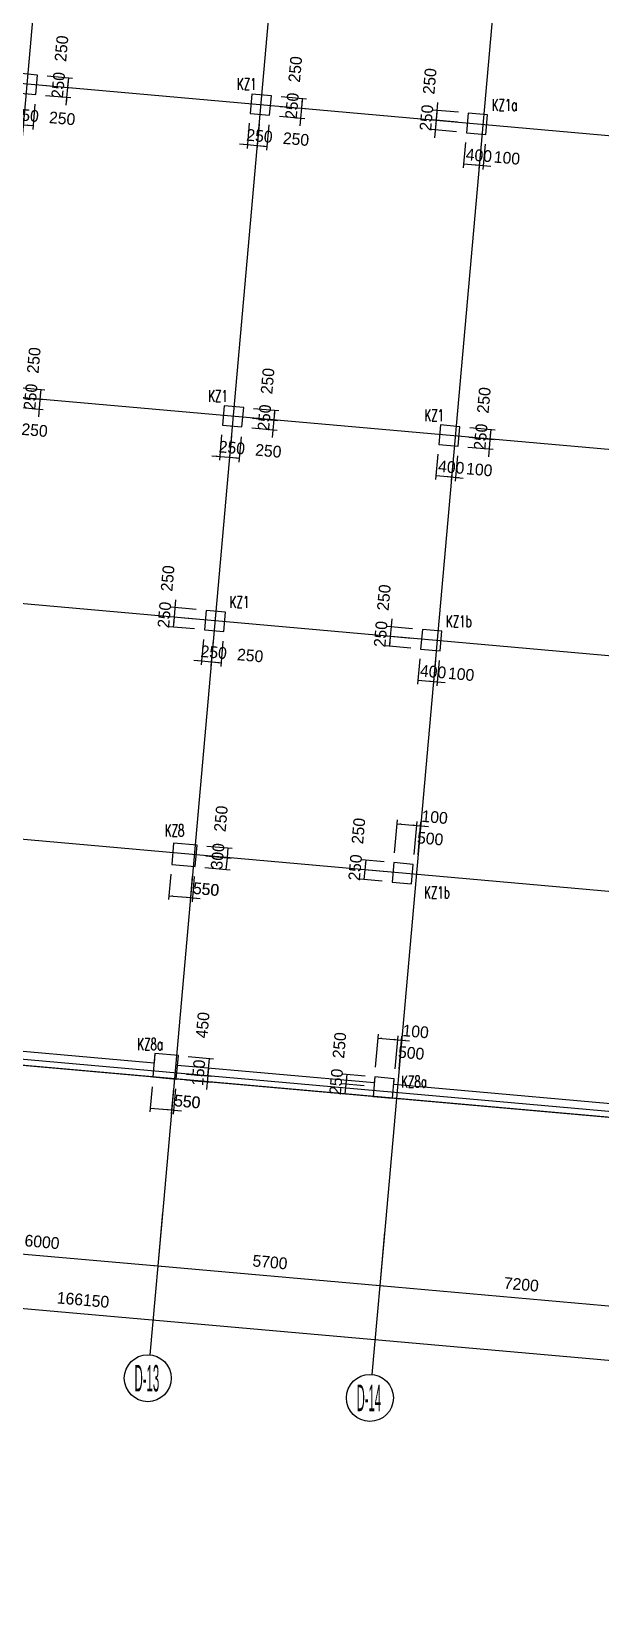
# Model space of a CAD drawing. Extents: x 19107 to 699106, y -67310 to 245688.
# Drawn here: x 574726 to 589273, y 36062 to 76273 of the extents above; entities that cross this region are included whole.
import ezdxf

# ---------------------------------------------------------------- set-up
doc = ezdxf.new("R2010")
doc.units = 0
doc.header["$LTSCALE"] = 100
doc.header["$MEASUREMENT"] = 0
for name, color, linetype in [('DIM', 3, 'Continuous'), ('DOTE', 253, 'Continuous'), ('L-AXIS', 3, 'Continuous')]:
    doc.layers.add(name, color=color, linetype=linetype)
doc.layers.add('Select Column Frame Position', color=7, linetype='Continuous', lineweight=0)
doc.styles.get("Standard").update_dxf_attribs({"font": 'standard'})
doc.styles.add('汉字', font='汉字')
doc.dimstyles.get("Standard").update_dxf_attribs({"dimtxt": 300, "dimasz": 100, "dimexe": 100, "dimexo": 250, "dimgap": 100, "dimtad": 0, "dimtoh": 1, "dimdec": 0, "dimdsep": 46, "dimcen": 0.09, "dimclrt": 7, "dimadec": 0, "dimazin": 0, "dimtfac": 1, "dimtdec": 4, "dimtofl": 0, "dimtmove": 0, "dimatfit": 3, "dimfxl": 1, "dimtolj": 1, "dimtzin": 0, "dimarcsym": 0})

# ---------------------------------------------------------------- blocks, each defined once
blk = doc.blocks.new('*D2075')
at = {"layer": 'L-AXIS', "color": 0, "linetype": 'ByBlock', "lineweight": -2}
for p, q in [((493507, 53583), (493255, 50741)), ((493264, 50840), (658764, 36162)), ((659008, 38905), (658755, 36062))]:
    blk.add_line(p, q, dxfattribs=at)
for points in [[(493264, 50840), (493365, 50848), (493362, 50815)], [(658764, 36162), (658663, 36154), (658666, 36188)]]:
    blk.add_solid(points, dxfattribs=at)
at = {"layer": 'L-AXIS', "color": 7, "linetype": 'Continuous', "lineweight": -2, "insert": (576045, 43850), "char_height": 300, "width": 1101.67, "attachment_point": 5, "rotation": 354.9316, "style": '汉字'}
blk.add_mtext('166150', dxfattribs=at)
blk = doc.blocks.new('*D3318')
at = {"layer": 'L-AXIS', "color": 0, "linetype": 'ByBlock', "lineweight": -2}
for p, q in [((583753, 45579), (583623, 44114)), ((590925, 44943), (590795, 43478)), ((583632, 44214), (590804, 43577))]:
    blk.add_line(p, q, dxfattribs=at)
for points in [[(583632, 44214), (583733, 44221), (583730, 44188)], [(590804, 43577), (590703, 43570), (590706, 43603)]]:
    blk.add_solid(points, dxfattribs=at)
at = {"layer": 'L-AXIS', "color": 7, "linetype": 'Continuous', "lineweight": -2, "insert": (587249, 44244), "char_height": 300, "width": 780, "attachment_point": 5, "rotation": 354.9316, "style": '汉字'}
blk.add_mtext('7200', dxfattribs=at)
blk = doc.blocks.new('*D3655')
at = {"layer": 'L-AXIS', "color": 0, "linetype": 'ByBlock', "lineweight": -2}
for p, q in [((578075, 46082), (577945, 44617)), ((583753, 45579), (583623, 44114)), ((577954, 44717), (583632, 44214))]:
    blk.add_line(p, q, dxfattribs=at)
for points in [[(577954, 44717), (578055, 44725), (578052, 44692)], [(583632, 44214), (583531, 44206), (583534, 44239)]]:
    blk.add_solid(points, dxfattribs=at)
at = {"layer": 'L-AXIS', "color": 7, "linetype": 'Continuous', "lineweight": -2, "insert": (580824, 44814), "char_height": 300, "width": 780, "attachment_point": 5, "rotation": 354.9316, "style": '汉字'}
blk.add_mtext('5700', dxfattribs=at)
blk = doc.blocks.new('*D1360')
at = {"layer": 'L-AXIS', "color": 0, "linetype": 'ByBlock', "lineweight": -2}
for p, q in [((572099, 46613), (571969, 45148)), ((578075, 46082), (577945, 44617)), ((571978, 45247), (577954, 44717))]:
    blk.add_line(p, q, dxfattribs=at)
for points in [[(571978, 45247), (572079, 45255), (572076, 45222)], [(577954, 44717), (577853, 44709), (577856, 44743)]]:
    blk.add_solid(points, dxfattribs=at)
at = {"layer": 'L-AXIS', "color": 7, "linetype": 'Continuous', "lineweight": -2, "insert": (574997, 45331), "char_height": 300, "width": 770, "attachment_point": 5, "rotation": 354.9316, "style": '汉字'}
blk.add_mtext('6000', dxfattribs=at)
blk = doc.blocks.new('_AXISO')
blk.add_circle((0, 0), 0.5)
blk = doc.blocks.new('*D790')
at = {"layer": 'DIM', "color": 0, "linetype": 'ByBlock', "lineweight": -2}
for p, q in [((573860, 66466), (573802, 65819)), ((574109, 66444), (574051, 65797)), ((573811, 65918), (574060, 65896))]:
    blk.add_line(p, q, dxfattribs=at)
for points in [[(573811, 65918), (573912, 65926), (573909, 65893)], [(574060, 65896), (573959, 65888), (573962, 65922)]]:
    blk.add_solid(points, dxfattribs=at)
at = {"layer": 'DIM', "color": 7, "linetype": 'Continuous', "lineweight": -2, "insert": (574806, 66081), "char_height": 300, "width": 566.67, "attachment_point": 5, "rotation": 354.9316, "style": '汉字'}
blk.add_mtext('250', dxfattribs=at)
blk = doc.blocks.new('*D1119')
at = {"layer": 'DIM', "color": 0, "linetype": 'ByBlock', "lineweight": -2}
for p, q in [((574402, 66920), (575049, 66863)), ((574910, 66423), (574967, 67071)), ((574380, 66671), (575027, 66613))]:
    blk.add_line(p, q, dxfattribs=at)
for points in [[(574950, 66871), (574942, 66972), (574975, 66969)], [(574928, 66622), (574935, 66521), (574902, 66524)]]:
    blk.add_solid(points, dxfattribs=at)
at = {"layer": 'DIM', "color": 7, "linetype": 'Continuous', "lineweight": -2, "insert": (574704, 66934), "char_height": 300, "width": 566.67, "attachment_point": 5, "rotation": 84.9316, "style": '汉字'}
blk.add_mtext('250', dxfattribs=at)
blk = doc.blocks.new('*D1483')
at = {"layer": 'DIM', "color": 0, "linetype": 'ByBlock', "lineweight": -2}
for p, q in [((574424, 67169), (575071, 67112)), ((574402, 66920), (575049, 66863)), ((574950, 66871), (574972, 67120))]:
    blk.add_line(p, q, dxfattribs=at)
for points in [[(574950, 66871), (574942, 66972), (574975, 66969)], [(574972, 67120), (574979, 67019), (574946, 67022)]]:
    blk.add_solid(points, dxfattribs=at)
at = {"layer": 'DIM', "color": 7, "linetype": 'Continuous', "lineweight": -2, "insert": (574787, 67866), "char_height": 300, "width": 566.67, "attachment_point": 5, "rotation": 84.9316, "style": '汉字'}
blk.add_mtext('250', dxfattribs=at)
blk = doc.blocks.new('*D1020')
at = {"layer": 'DIM', "color": 0, "linetype": 'ByBlock', "lineweight": -2}
for p, q in [((585109, 74453), (585052, 73806)), ((585617, 73957), (584970, 74014)), ((585639, 74206), (584992, 74263))]:
    blk.add_line(p, q, dxfattribs=at)
for points in [[(585069, 74005), (585077, 73904), (585044, 73907)], [(585091, 74254), (585084, 74355), (585117, 74352)]]:
    blk.add_solid(points, dxfattribs=at)
at = {"layer": 'DIM', "color": 7, "linetype": 'Continuous', "lineweight": -2, "insert": (584907, 75000), "char_height": 300, "width": 566.67, "attachment_point": 5, "rotation": 84.9316, "style": '汉字'}
blk.add_mtext('250', dxfattribs=at)
blk = doc.blocks.new('*D1378')
at = {"layer": 'DIM', "color": 0, "linetype": 'ByBlock', "lineweight": -2}
for p, q in [((585617, 73957), (584970, 74014)), ((585087, 74204), (585030, 73557)), ((585595, 73708), (584948, 73765))]:
    blk.add_line(p, q, dxfattribs=at)
for points in [[(585069, 74005), (585062, 74106), (585095, 74103)], [(585047, 73756), (585055, 73655), (585022, 73658)]]:
    blk.add_solid(points, dxfattribs=at)
at = {"layer": 'DIM', "color": 7, "linetype": 'Continuous', "lineweight": -2, "insert": (584824, 74067), "char_height": 300, "width": 566.67, "attachment_point": 5, "rotation": 84.9316, "style": '汉字'}
blk.add_mtext('250', dxfattribs=at)
blk = doc.blocks.new('*D4353')
at = {"layer": 'DIM', "color": 0, "linetype": 'ByBlock', "lineweight": -2}
for p, q in [((585822, 73436), (585765, 72789)), ((586221, 73401), (586163, 72754)), ((585774, 72889), (586172, 72853))]:
    blk.add_line(p, q, dxfattribs=at)
for points in [[(585774, 72889), (585875, 72896), (585872, 72863)], [(586172, 72853), (586071, 72846), (586074, 72879)]]:
    blk.add_solid(points, dxfattribs=at)
at = {"layer": 'DIM', "color": 7, "linetype": 'Continuous', "lineweight": -2, "insert": (586164, 73105), "char_height": 300, "width": 576.67, "attachment_point": 5, "rotation": 354.9316, "style": '汉字'}
blk.add_mtext('400', dxfattribs=at)
blk = doc.blocks.new('*D4723')
at = {"layer": 'DIM', "color": 0, "linetype": 'ByBlock', "lineweight": -2}
for p, q in [((586221, 73401), (586163, 72754)), ((586320, 73392), (586263, 72745)), ((585973, 72871), (586471, 72827))]:
    blk.add_line(p, q, dxfattribs=at)
for points in [[(586172, 72853), (586071, 72846), (586074, 72879)], [(586272, 72844), (586373, 72852), (586370, 72819)]]:
    blk.add_solid(points, dxfattribs=at)
at = {"layer": 'DIM', "color": 7, "linetype": 'Continuous', "lineweight": -2, "insert": (586882, 73041), "char_height": 300, "width": 476.67, "attachment_point": 5, "rotation": 354.9316, "style": '汉字'}
blk.add_mtext('100', dxfattribs=at)
blk = doc.blocks.new('*D326')
at = {"layer": 'DIM', "color": 0, "linetype": 'ByBlock', "lineweight": -2}
for p, q in [((574317, 74457), (574260, 73809)), ((574566, 74435), (574509, 73787)), ((574069, 73927), (574717, 73869))]:
    blk.add_line(p, q, dxfattribs=at)
for points in [[(574269, 73909), (574168, 73901), (574171, 73934)], [(574518, 73887), (574619, 73895), (574616, 73862)]]:
    blk.add_solid(points, dxfattribs=at)
at = {"layer": 'DIM', "color": 7, "linetype": 'Continuous', "lineweight": -2, "insert": (574580, 74132), "char_height": 300, "width": 566.67, "attachment_point": 5, "rotation": 354.9316, "style": '汉字'}
blk.add_mtext('250', dxfattribs=at)
blk = doc.blocks.new('*D634')
at = {"layer": 'DIM', "color": 0, "linetype": 'ByBlock', "lineweight": -2}
for p, q in [((574566, 74435), (574509, 73787)), ((574815, 74413), (574758, 73765)), ((574518, 73887), (574767, 73865))]:
    blk.add_line(p, q, dxfattribs=at)
for points in [[(574518, 73887), (574619, 73895), (574616, 73862)], [(574767, 73865), (574666, 73857), (574669, 73890)]]:
    blk.add_solid(points, dxfattribs=at)
at = {"layer": 'DIM', "color": 7, "linetype": 'Continuous', "lineweight": -2, "insert": (575512, 74050), "char_height": 300, "width": 566.67, "attachment_point": 5, "rotation": 354.9316, "style": '汉字'}
blk.add_mtext('250', dxfattribs=at)
blk = doc.blocks.new('*D3643')
at = {"layer": 'DIM', "color": 0, "linetype": 'ByBlock', "lineweight": -2}
for p, q in [((575108, 74889), (575756, 74831)), ((575617, 74392), (575674, 75039)), ((575086, 74640), (575734, 74582))]:
    blk.add_line(p, q, dxfattribs=at)
for points in [[(575656, 74840), (575649, 74941), (575682, 74938)], [(575634, 74591), (575642, 74490), (575609, 74493)]]:
    blk.add_solid(points, dxfattribs=at)
at = {"layer": 'DIM', "color": 7, "linetype": 'Continuous', "lineweight": -2, "insert": (575411, 74902), "char_height": 300, "width": 566.67, "attachment_point": 5, "rotation": 84.9316, "style": '汉字'}
blk.add_mtext('250', dxfattribs=at)
blk = doc.blocks.new('*D3964')
at = {"layer": 'DIM', "color": 0, "linetype": 'ByBlock', "lineweight": -2}
for p, q in [((575108, 74889), (575756, 74831)), ((575131, 75138), (575778, 75080)), ((575656, 74840), (575678, 75089))]:
    blk.add_line(p, q, dxfattribs=at)
for points in [[(575656, 74840), (575649, 74941), (575682, 74938)], [(575678, 75089), (575686, 74988), (575653, 74991)]]:
    blk.add_solid(points, dxfattribs=at)
at = {"layer": 'DIM', "color": 7, "linetype": 'Continuous', "lineweight": -2, "insert": (575494, 75835), "char_height": 300, "width": 566.67, "attachment_point": 5, "rotation": 84.9316, "style": '汉字'}
blk.add_mtext('250', dxfattribs=at)
blk = doc.blocks.new('*D4337')
at = {"layer": 'DIM', "color": 0, "linetype": 'ByBlock', "lineweight": -2}
for p, q in [((580294, 73927), (580236, 73279)), ((580543, 73905), (580485, 73257)), ((580046, 73397), (580693, 73339))]:
    blk.add_line(p, q, dxfattribs=at)
for points in [[(580245, 73379), (580144, 73371), (580147, 73404)], [(580494, 73357), (580595, 73365), (580592, 73331)]]:
    blk.add_solid(points, dxfattribs=at)
at = {"layer": 'DIM', "color": 7, "linetype": 'Continuous', "lineweight": -2, "insert": (580556, 73602), "char_height": 300, "width": 566.67, "attachment_point": 5, "rotation": 354.9316, "style": '汉字'}
blk.add_mtext('250', dxfattribs=at)
blk = doc.blocks.new('*D4658')
at = {"layer": 'DIM', "color": 0, "linetype": 'ByBlock', "lineweight": -2}
for p, q in [((580543, 73905), (580485, 73257)), ((580792, 73883), (580734, 73235)), ((580494, 73357), (580743, 73335))]:
    blk.add_line(p, q, dxfattribs=at)
for points in [[(580494, 73357), (580595, 73365), (580592, 73331)], [(580743, 73335), (580642, 73327), (580645, 73360)]]:
    blk.add_solid(points, dxfattribs=at)
at = {"layer": 'DIM', "color": 7, "linetype": 'Continuous', "lineweight": -2, "insert": (581489, 73520), "char_height": 300, "width": 566.67, "attachment_point": 5, "rotation": 354.9316, "style": '汉字'}
blk.add_mtext('250', dxfattribs=at)
blk = doc.blocks.new('*D2373')
at = {"layer": 'DIM', "color": 0, "linetype": 'ByBlock', "lineweight": -2}
for p, q in [((581593, 73862), (581651, 74509)), ((581063, 74110), (581710, 74052)), ((581085, 74359), (581732, 74301))]:
    blk.add_line(p, q, dxfattribs=at)
for points in [[(581633, 74310), (581625, 74411), (581658, 74408)], [(581611, 74061), (581619, 73960), (581585, 73963)]]:
    blk.add_solid(points, dxfattribs=at)
at = {"layer": 'DIM', "color": 7, "linetype": 'Continuous', "lineweight": -2, "insert": (581387, 74372), "char_height": 300, "width": 566.67, "attachment_point": 5, "rotation": 84.9316, "style": '汉字'}
blk.add_mtext('250', dxfattribs=at)
blk = doc.blocks.new('*D2678')
at = {"layer": 'DIM', "color": 0, "linetype": 'ByBlock', "lineweight": -2}
for p, q in [((581107, 74608), (581755, 74550)), ((581633, 74310), (581655, 74559)), ((581085, 74359), (581732, 74301))]:
    blk.add_line(p, q, dxfattribs=at)
for points in [[(581633, 74310), (581625, 74411), (581658, 74408)], [(581655, 74559), (581663, 74458), (581630, 74461)]]:
    blk.add_solid(points, dxfattribs=at)
at = {"layer": 'DIM', "color": 7, "linetype": 'Continuous', "lineweight": -2, "insert": (581470, 75305), "char_height": 300, "width": 566.67, "attachment_point": 5, "rotation": 84.9316, "style": '汉字'}
blk.add_mtext('250', dxfattribs=at)
blk = doc.blocks.new('*D94')
at = {"layer": 'DIM', "color": 0, "linetype": 'ByBlock', "lineweight": -2}
for p, q in [((584010, 55275), (584084, 56122)), ((584076, 56022), (584574, 55979)), ((584508, 55231), (584582, 56078))]:
    blk.add_line(p, q, dxfattribs=at)
for points in [[(584076, 56022), (584177, 56030), (584174, 55997)], [(584574, 55979), (584473, 55971), (584476, 56004)]]:
    blk.add_solid(points, dxfattribs=at)
at = {"layer": 'DIM', "color": 7, "linetype": 'Continuous', "lineweight": -2, "insert": (584919, 55641), "char_height": 300, "width": 566.67, "attachment_point": 5, "rotation": 355, "style": '汉字'}
blk.add_mtext('500', dxfattribs=at)
blk = doc.blocks.new('*D3987')
at = {"layer": 'DIM', "color": 0, "linetype": 'ByBlock', "lineweight": -2}
for p, q in [((579587, 65958), (579530, 65311)), ((579836, 65936), (579779, 65289)), ((579339, 65428), (579987, 65370))]:
    blk.add_line(p, q, dxfattribs=at)
for points in [[(579538, 65410), (579437, 65402), (579440, 65436)], [(579787, 65388), (579889, 65396), (579886, 65363)]]:
    blk.add_solid(points, dxfattribs=at)
at = {"layer": 'DIM', "color": 7, "linetype": 'Continuous', "lineweight": -2, "insert": (579850, 65634), "char_height": 300, "width": 566.67, "attachment_point": 5, "rotation": 354.9316, "style": '汉字'}
blk.add_mtext('250', dxfattribs=at)
blk = doc.blocks.new('*D1675')
at = {"layer": 'DIM', "color": 0, "linetype": 'ByBlock', "lineweight": -2}
for p, q in [((579836, 65936), (579779, 65289)), ((580085, 65914), (580028, 65266)), ((579787, 65388), (580037, 65366))]:
    blk.add_line(p, q, dxfattribs=at)
for points in [[(579787, 65388), (579889, 65396), (579886, 65363)], [(580037, 65366), (579935, 65358), (579938, 65391)]]:
    blk.add_solid(points, dxfattribs=at)
at = {"layer": 'DIM', "color": 7, "linetype": 'Continuous', "lineweight": -2, "insert": (580782, 65551), "char_height": 300, "width": 566.67, "attachment_point": 5, "rotation": 354.9316, "style": '汉字'}
blk.add_mtext('250', dxfattribs=at)
blk = doc.blocks.new('*D2037')
at = {"layer": 'DIM', "color": 0, "linetype": 'ByBlock', "lineweight": -2}
for p, q in [((580378, 66390), (581026, 66332)), ((580886, 65893), (580944, 66541)), ((580356, 66141), (581004, 66083))]:
    blk.add_line(p, q, dxfattribs=at)
for points in [[(580926, 66341), (580918, 66442), (580952, 66439)], [(580904, 66092), (580912, 65991), (580879, 65994)]]:
    blk.add_solid(points, dxfattribs=at)
at = {"layer": 'DIM', "color": 7, "linetype": 'Continuous', "lineweight": -2, "insert": (580681, 66403), "char_height": 300, "width": 566.67, "attachment_point": 5, "rotation": 84.9316, "style": '汉字'}
blk.add_mtext('250', dxfattribs=at)
blk = doc.blocks.new('*D2357')
at = {"layer": 'DIM', "color": 0, "linetype": 'ByBlock', "lineweight": -2}
for p, q in [((580378, 66390), (581026, 66332)), ((580400, 66639), (581048, 66581)), ((580926, 66341), (580948, 66590))]:
    blk.add_line(p, q, dxfattribs=at)
for points in [[(580926, 66341), (580918, 66442), (580952, 66439)], [(580948, 66590), (580956, 66489), (580923, 66492)]]:
    blk.add_solid(points, dxfattribs=at)
at = {"layer": 'DIM', "color": 7, "linetype": 'Continuous', "lineweight": -2, "insert": (580763, 67336), "char_height": 300, "width": 566.67, "attachment_point": 5, "rotation": 84.9316, "style": '汉字'}
blk.add_mtext('250', dxfattribs=at)
blk = doc.blocks.new('*D2706')
at = {"layer": 'DIM', "color": 0, "linetype": 'ByBlock', "lineweight": -2}
for p, q in [((585115, 65468), (585058, 64820)), ((585514, 65432), (585456, 64785)), ((585067, 64920), (585465, 64885))]:
    blk.add_line(p, q, dxfattribs=at)
for points in [[(585067, 64920), (585168, 64928), (585165, 64895)], [(585465, 64885), (585364, 64877), (585367, 64910)]]:
    blk.add_solid(points, dxfattribs=at)
at = {"layer": 'DIM', "color": 7, "linetype": 'Continuous', "lineweight": -2, "insert": (585458, 65136), "char_height": 300, "width": 576.67, "attachment_point": 5, "rotation": 354.9316, "style": '汉字'}
blk.add_mtext('400', dxfattribs=at)
blk = doc.blocks.new('*D391')
at = {"layer": 'DIM', "color": 0, "linetype": 'ByBlock', "lineweight": -2}
for p, q in [((585514, 65432), (585456, 64785)), ((585613, 65424), (585556, 64776)), ((585266, 64902), (585764, 64858))]:
    blk.add_line(p, q, dxfattribs=at)
for points in [[(585465, 64885), (585364, 64877), (585367, 64910)], [(585565, 64876), (585666, 64884), (585663, 64850)]]:
    blk.add_solid(points, dxfattribs=at)
at = {"layer": 'DIM', "color": 7, "linetype": 'Continuous', "lineweight": -2, "insert": (586175, 65073), "char_height": 300, "width": 476.67, "attachment_point": 5, "rotation": 354.9316, "style": '汉字'}
blk.add_mtext('100', dxfattribs=at)
blk = doc.blocks.new('*D754')
at = {"layer": 'DIM', "color": 0, "linetype": 'ByBlock', "lineweight": -2}
for p, q in [((586415, 65403), (586472, 66050)), ((585884, 65651), (586532, 65593)), ((585907, 65900), (586554, 65842))]:
    blk.add_line(p, q, dxfattribs=at)
for points in [[(586454, 65851), (586447, 65952), (586480, 65949)], [(586432, 65602), (586440, 65501), (586407, 65504)]]:
    blk.add_solid(points, dxfattribs=at)
at = {"layer": 'DIM', "color": 7, "linetype": 'Continuous', "lineweight": -2, "insert": (586209, 65913), "char_height": 300, "width": 566.67, "attachment_point": 5, "rotation": 84.9316, "style": '汉字'}
blk.add_mtext('250', dxfattribs=at)
blk = doc.blocks.new('*D1079')
at = {"layer": 'DIM', "color": 0, "linetype": 'ByBlock', "lineweight": -2}
for p, q in [((585929, 66149), (586576, 66091)), ((586454, 65851), (586477, 66100)), ((585907, 65900), (586554, 65842))]:
    blk.add_line(p, q, dxfattribs=at)
for points in [[(586454, 65851), (586447, 65952), (586480, 65949)], [(586477, 66100), (586484, 65999), (586451, 66002)]]:
    blk.add_solid(points, dxfattribs=at)
at = {"layer": 'DIM', "color": 7, "linetype": 'Continuous', "lineweight": -2, "insert": (586292, 66846), "char_height": 300, "width": 566.67, "attachment_point": 5, "rotation": 84.9316, "style": '汉字'}
blk.add_mtext('250', dxfattribs=at)
blk = doc.blocks.new('*D3826')
at = {"layer": 'DIM', "color": 0, "linetype": 'ByBlock', "lineweight": -2}
for p, q in [((583939, 61255), (583881, 60608)), ((584447, 60758), (583799, 60816)), ((584469, 61007), (583821, 61065))]:
    blk.add_line(p, q, dxfattribs=at)
for points in [[(583921, 61056), (583913, 61157), (583946, 61154)], [(583899, 60807), (583907, 60706), (583873, 60709)]]:
    blk.add_solid(points, dxfattribs=at)
at = {"layer": 'DIM', "color": 7, "linetype": 'Continuous', "lineweight": -2, "insert": (583736, 61802), "char_height": 300, "width": 566.67, "attachment_point": 5, "rotation": 84.9316, "style": '汉字'}
blk.add_mtext('250', dxfattribs=at)
blk = doc.blocks.new('*D4985')
at = {"layer": 'DIM', "color": 0, "linetype": 'ByBlock', "lineweight": -2}
for p, q in [((584447, 60758), (583799, 60816)), ((583899, 60807), (583877, 60558)), ((584425, 60509), (583777, 60567))]:
    blk.add_line(p, q, dxfattribs=at)
for points in [[(583899, 60807), (583907, 60706), (583873, 60709)], [(583877, 60558), (583869, 60659), (583902, 60656)]]:
    blk.add_solid(points, dxfattribs=at)
at = {"layer": 'DIM', "color": 7, "linetype": 'Continuous', "lineweight": -2, "insert": (583653, 60869), "char_height": 300, "width": 566.67, "attachment_point": 5, "rotation": 84.9316, "style": '汉字'}
blk.add_mtext('250', dxfattribs=at)
blk = doc.blocks.new('*D37')
at = {"layer": 'DIM', "color": 0, "linetype": 'ByBlock', "lineweight": -2}
for p, q in [((584652, 60238), (584594, 59591)), ((585050, 60203), (584993, 59556)), ((584603, 59690), (585001, 59655))]:
    blk.add_line(p, q, dxfattribs=at)
for points in [[(584603, 59690), (584704, 59698), (584701, 59665)], [(585001, 59655), (584900, 59647), (584903, 59681)]]:
    blk.add_solid(points, dxfattribs=at)
at = {"layer": 'DIM', "color": 7, "linetype": 'Continuous', "lineweight": -2, "insert": (584994, 59907), "char_height": 300, "width": 576.67, "attachment_point": 5, "rotation": 354.9316, "style": '汉字'}
blk.add_mtext('400', dxfattribs=at)
blk = doc.blocks.new('*D362')
at = {"layer": 'DIM', "color": 0, "linetype": 'ByBlock', "lineweight": -2}
for p, q in [((585050, 60203), (584993, 59556)), ((585150, 60194), (585092, 59547)), ((584802, 59673), (585300, 59629))]:
    blk.add_line(p, q, dxfattribs=at)
for points in [[(585001, 59655), (584900, 59647), (584903, 59681)], [(585101, 59646), (585202, 59654), (585199, 59621)]]:
    blk.add_solid(points, dxfattribs=at)
at = {"layer": 'DIM', "color": 7, "linetype": 'Continuous', "lineweight": -2, "insert": (585711, 59843), "char_height": 300, "width": 476.67, "attachment_point": 5, "rotation": 354.9316, "style": '汉字'}
blk.add_mtext('100', dxfattribs=at)
blk = doc.blocks.new('*D722')
at = {"layer": 'DIM', "color": 0, "linetype": 'ByBlock', "lineweight": -2}
for p, q in [((578940, 61498), (578293, 61555)), ((578410, 61746), (578353, 61098)), ((578918, 61249), (578271, 61306))]:
    blk.add_line(p, q, dxfattribs=at)
for points in [[(578393, 61546), (578385, 61647), (578418, 61644)], [(578371, 61297), (578378, 61196), (578345, 61199)]]:
    blk.add_solid(points, dxfattribs=at)
at = {"layer": 'DIM', "color": 7, "linetype": 'Continuous', "lineweight": -2, "insert": (578208, 62292), "char_height": 300, "width": 566.67, "attachment_point": 5, "rotation": 84.9316, "style": '汉字'}
blk.add_mtext('250', dxfattribs=at)
blk = doc.blocks.new('*D3677')
at = {"layer": 'DIM', "color": 0, "linetype": 'ByBlock', "lineweight": -2}
for p, q in [((578918, 61249), (578271, 61306)), ((578371, 61297), (578348, 61048)), ((578896, 61000), (578249, 61057))]:
    blk.add_line(p, q, dxfattribs=at)
for points in [[(578348, 61048), (578341, 61149), (578374, 61146)], [(578371, 61297), (578378, 61196), (578345, 61199)]]:
    blk.add_solid(points, dxfattribs=at)
at = {"layer": 'DIM', "color": 7, "linetype": 'Continuous', "lineweight": -2, "insert": (578125, 61360), "char_height": 300, "width": 566.67, "attachment_point": 5, "rotation": 84.9316, "style": '汉字'}
blk.add_mtext('250', dxfattribs=at)
blk = doc.blocks.new('*D4049')
at = {"layer": 'DIM', "color": 0, "linetype": 'ByBlock', "lineweight": -2}
for p, q in [((579123, 60729), (579066, 60081)), ((579372, 60707), (579315, 60059)), ((578875, 60198), (579523, 60141))]:
    blk.add_line(p, q, dxfattribs=at)
for points in [[(579075, 60181), (578974, 60173), (578977, 60206)], [(579324, 60159), (579425, 60166), (579422, 60133)]]:
    blk.add_solid(points, dxfattribs=at)
at = {"layer": 'DIM', "color": 7, "linetype": 'Continuous', "lineweight": -2, "insert": (579386, 60404), "char_height": 300, "width": 566.67, "attachment_point": 5, "rotation": 354.9316, "style": '汉字'}
blk.add_mtext('250', dxfattribs=at)
blk = doc.blocks.new('*D4267')
at = {"layer": 'DIM', "color": 0, "linetype": 'ByBlock', "lineweight": -2}
for p, q in [((579372, 60707), (579315, 60059)), ((579621, 60684), (579564, 60037)), ((579324, 60159), (579573, 60137))]:
    blk.add_line(p, q, dxfattribs=at)
for points in [[(579324, 60159), (579425, 60166), (579422, 60133)], [(579573, 60137), (579472, 60129), (579475, 60162)]]:
    blk.add_solid(points, dxfattribs=at)
at = {"layer": 'DIM', "color": 7, "linetype": 'Continuous', "lineweight": -2, "insert": (580318, 60321), "char_height": 300, "width": 566.67, "attachment_point": 5, "rotation": 354.9316, "style": '汉字'}
blk.add_mtext('250', dxfattribs=at)
blk = doc.blocks.new('*D5302')
at = {"layer": 'DIM', "color": 0, "linetype": 'ByBlock', "lineweight": -2}
for p, q in [((578838, 54680), (578780, 54033)), ((578888, 54676), (578830, 54028)), ((578590, 54150), (579038, 54110))]:
    blk.add_line(p, q, dxfattribs=at)
for points in [[(578789, 54132), (578688, 54125), (578691, 54158)], [(578839, 54128), (578940, 54136), (578937, 54102)]]:
    blk.add_solid(points, dxfattribs=at)
at = {"layer": 'DIM', "color": 7, "linetype": 'Continuous', "lineweight": -2, "insert": (579298, 54338), "char_height": 300, "width": 353.33, "attachment_point": 5, "rotation": 354.9316, "style": '汉字'}
blk.add_mtext('50', dxfattribs=at)
blk = doc.blocks.new('*D2949')
at = {"layer": 'DIM', "color": 0, "linetype": 'ByBlock', "lineweight": -2}
for p, q in [((579185, 55202), (579832, 55144)), ((579706, 54854), (579733, 55153)), ((579159, 54903), (579806, 54845))]:
    blk.add_line(p, q, dxfattribs=at)
for points in [[(579733, 55153), (579740, 55052), (579707, 55055)], [(579706, 54854), (579698, 54955), (579731, 54952)]]:
    blk.add_solid(points, dxfattribs=at)
at = {"layer": 'DIM', "color": 7, "linetype": 'Continuous', "lineweight": -2, "insert": (579485, 55190), "char_height": 300, "width": 566.67, "attachment_point": 5, "rotation": 84.9316, "style": '汉字'}
blk.add_mtext('300', dxfattribs=at)
blk = doc.blocks.new('*D3310')
at = {"layer": 'DIM', "color": 0, "linetype": 'ByBlock', "lineweight": -2}
for p, q in [((579185, 55202), (579832, 55144)), ((579207, 55451), (579854, 55393)), ((579733, 55153), (579755, 55402))]:
    blk.add_line(p, q, dxfattribs=at)
for points in [[(579733, 55153), (579725, 55254), (579758, 55251)], [(579755, 55402), (579762, 55301), (579729, 55304)]]:
    blk.add_solid(points, dxfattribs=at)
at = {"layer": 'DIM', "color": 7, "linetype": 'Continuous', "lineweight": -2, "insert": (579570, 56148), "char_height": 300, "width": 566.67, "attachment_point": 5, "rotation": 84.9316, "style": '汉字'}
blk.add_mtext('250', dxfattribs=at)
blk = doc.blocks.new('*D3637')
at = {"layer": 'DIM', "color": 0, "linetype": 'ByBlock', "lineweight": -2}
for p, q in [((578677, 49474), (579325, 49417)), ((578690, 49623), (579338, 49566)), ((579207, 49226), (579256, 49774))]:
    blk.add_line(p, q, dxfattribs=at)
for points in [[(579238, 49575), (579231, 49676), (579264, 49673)], [(579225, 49425), (579233, 49324), (579200, 49327)]]:
    blk.add_solid(points, dxfattribs=at)
at = {"layer": 'DIM', "color": 7, "linetype": 'Continuous', "lineweight": -2, "insert": (578995, 49658), "char_height": 300, "width": 476.67, "attachment_point": 5, "rotation": 84.9316, "style": '汉字'}
blk.add_mtext('150', dxfattribs=at)
blk = doc.blocks.new('*D4003')
at = {"layer": 'DIM', "color": 0, "linetype": 'ByBlock', "lineweight": -2}
for p, q in [((578730, 50072), (579378, 50014)), ((579238, 49575), (579278, 50023)), ((578690, 49623), (579338, 49566))]:
    blk.add_line(p, q, dxfattribs=at)
for points in [[(579278, 50023), (579286, 49922), (579253, 49925)], [(579238, 49575), (579231, 49676), (579264, 49673)]]:
    blk.add_solid(points, dxfattribs=at)
at = {"layer": 'DIM', "color": 7, "linetype": 'Continuous', "lineweight": -2, "insert": (579103, 50873), "char_height": 300, "width": 576.67, "attachment_point": 5, "rotation": 84.9316, "style": '汉字'}
blk.add_mtext('450', dxfattribs=at)
blk = doc.blocks.new('*D780')
at = {"layer": 'DIM', "color": 0, "linetype": 'ByBlock', "lineweight": -2}
for p, q in [((583739, 55049), (583170, 55099)), ((583270, 55090), (583248, 54841)), ((583717, 54800), (583148, 54850))]:
    blk.add_line(p, q, dxfattribs=at)
for points in [[(583270, 55090), (583278, 54989), (583245, 54992)], [(583248, 54841), (583240, 54942), (583273, 54939)]]:
    blk.add_solid(points, dxfattribs=at)
at = {"layer": 'DIM', "color": 7, "linetype": 'Continuous', "lineweight": -2, "insert": (583085, 55836), "char_height": 300, "width": 566.67, "attachment_point": 5, "rotation": 84.9316, "style": '汉字'}
blk.add_mtext('250', dxfattribs=at)
blk = doc.blocks.new('*D4695')
at = {"layer": 'DIM', "color": 0, "linetype": 'ByBlock', "lineweight": -2}
for p, q in [((583717, 54800), (583148, 54850)), ((583248, 54841), (583226, 54592)), ((583695, 54551), (583126, 54601))]:
    blk.add_line(p, q, dxfattribs=at)
for points in [[(583226, 54592), (583218, 54693), (583251, 54690)], [(583248, 54841), (583256, 54740), (583222, 54743)]]:
    blk.add_solid(points, dxfattribs=at)
at = {"layer": 'DIM', "color": 7, "linetype": 'Continuous', "lineweight": -2, "insert": (583002, 54903), "char_height": 300, "width": 566.67, "attachment_point": 5, "rotation": 84.9316, "style": '汉字'}
blk.add_mtext('250', dxfattribs=at)
blk = doc.blocks.new('*D1106')
at = {"layer": 'DIM', "color": 0, "linetype": 'ByBlock', "lineweight": -2}
for p, q in [((584376, 55996), (584874, 55952)), ((584509, 55231), (584584, 56078)), ((584608, 55223), (584683, 56069))]:
    blk.add_line(p, q, dxfattribs=at)
for points in [[(584575, 55978), (584474, 55971), (584477, 56004)], [(584675, 55970), (584776, 55977), (584773, 55944)]]:
    blk.add_solid(points, dxfattribs=at)
at = {"layer": 'DIM', "color": 7, "linetype": 'Continuous', "lineweight": -2, "insert": (585034, 56189), "char_height": 300, "width": 476.67, "attachment_point": 5, "rotation": 354.9316, "style": '汉字'}
blk.add_mtext('100', dxfattribs=at)
blk = doc.blocks.new('*D5025')
at = {"layer": 'DIM', "color": 0, "linetype": 'ByBlock', "lineweight": -2}
for p, q in [((583524, 49796), (583598, 50644)), ((583590, 50544), (584088, 50500)), ((584022, 49753), (584097, 50600))]:
    blk.add_line(p, q, dxfattribs=at)
for points in [[(583590, 50544), (583691, 50552), (583688, 50519)], [(584088, 50500), (583987, 50492), (583990, 50526)]]:
    blk.add_solid(points, dxfattribs=at)
at = {"layer": 'DIM', "color": 7, "linetype": 'Continuous', "lineweight": -2, "insert": (584433, 50162), "char_height": 300, "width": 566.67, "attachment_point": 5, "rotation": 355, "style": '汉字'}
blk.add_mtext('500', dxfattribs=at)
blk = doc.blocks.new('*D1473')
at = {"layer": 'DIM', "color": 0, "linetype": 'ByBlock', "lineweight": -2}
for p, q in [((583254, 49570), (582684, 49621)), ((582784, 49612), (582762, 49363)), ((583232, 49321), (582662, 49372))]:
    blk.add_line(p, q, dxfattribs=at)
for points in [[(582762, 49363), (582754, 49464), (582787, 49461)], [(582784, 49612), (582792, 49511), (582759, 49514)]]:
    blk.add_solid(points, dxfattribs=at)
at = {"layer": 'DIM', "color": 7, "linetype": 'Continuous', "lineweight": -2, "insert": (582599, 50357), "char_height": 300, "width": 566.67, "attachment_point": 5, "rotation": 84.9316, "style": '汉字'}
blk.add_mtext('250', dxfattribs=at)
blk = doc.blocks.new('*D53')
at = {"layer": 'DIM', "color": 0, "linetype": 'ByBlock', "lineweight": -2}
for p, q in [((583209, 49072), (582640, 49123)), ((583232, 49321), (582662, 49372)), ((582762, 49363), (582740, 49114))]:
    blk.add_line(p, q, dxfattribs=at)
for points in [[(582740, 49114), (582732, 49215), (582765, 49212)], [(582762, 49363), (582770, 49262), (582737, 49265)]]:
    blk.add_solid(points, dxfattribs=at)
at = {"layer": 'DIM', "color": 7, "linetype": 'Continuous', "lineweight": -2, "insert": (582516, 49425), "char_height": 300, "width": 566.67, "attachment_point": 5, "rotation": 84.9316, "style": '汉字'}
blk.add_mtext('250', dxfattribs=at)
blk = doc.blocks.new('*D4441')
at = {"layer": 'DIM', "color": 0, "linetype": 'ByBlock', "lineweight": -2}
for p, q in [((583890, 50518), (584388, 50473)), ((584023, 49753), (584098, 50600)), ((584122, 49744), (584197, 50591))]:
    blk.add_line(p, q, dxfattribs=at)
for points in [[(584089, 50500), (583988, 50492), (583991, 50525)], [(584189, 50491), (584290, 50499), (584287, 50466)]]:
    blk.add_solid(points, dxfattribs=at)
at = {"layer": 'DIM', "color": 7, "linetype": 'Continuous', "lineweight": -2, "insert": (584548, 50710), "char_height": 300, "width": 476.67, "attachment_point": 5, "rotation": 354.9316, "style": '汉字'}
blk.add_mtext('100', dxfattribs=at)
blk = doc.blocks.new('*D3644')
at = {"layer": 'DIM', "color": 0, "linetype": 'ByBlock', "lineweight": -2}
for p, q in [((578290, 54729), (578233, 54081)), ((578838, 54680), (578780, 54033)), ((578241, 54181), (578789, 54132))]:
    blk.add_line(p, q, dxfattribs=at)
for points in [[(578241, 54181), (578342, 54189), (578339, 54156)], [(578789, 54132), (578688, 54125), (578691, 54158)]]:
    blk.add_solid(points, dxfattribs=at)
at = {"layer": 'DIM', "color": 7, "linetype": 'Continuous', "lineweight": -2, "insert": (579193, 54347), "char_height": 300, "width": 566.67, "attachment_point": 5, "rotation": 354.9316, "style": '汉字'}
blk.add_mtext('550', dxfattribs=at)
blk = doc.blocks.new('*D3965')
at = {"layer": 'DIM', "color": 0, "linetype": 'ByBlock', "lineweight": -2}
for p, q in [((578356, 49251), (578299, 48604)), ((578406, 49247), (578349, 48600)), ((578108, 48721), (578557, 48682))]:
    blk.add_line(p, q, dxfattribs=at)
for points in [[(578308, 48704), (578207, 48696), (578210, 48729)], [(578358, 48699), (578459, 48707), (578456, 48674)]]:
    blk.add_solid(points, dxfattribs=at)
at = {"layer": 'DIM', "color": 7, "linetype": 'Continuous', "lineweight": -2, "insert": (578817, 48909), "char_height": 300, "width": 353.33, "attachment_point": 5, "rotation": 354.9316, "style": '汉字'}
blk.add_mtext('50', dxfattribs=at)
blk = doc.blocks.new('*D3996')
at = {"layer": 'DIM', "color": 0, "linetype": 'ByBlock', "lineweight": -2}
for p, q in [((577808, 49300), (577751, 48653)), ((578356, 49251), (578299, 48604)), ((577760, 48752), (578308, 48704))]:
    blk.add_line(p, q, dxfattribs=at)
for points in [[(577760, 48752), (577861, 48760), (577858, 48727)], [(578308, 48704), (578207, 48696), (578210, 48729)]]:
    blk.add_solid(points, dxfattribs=at)
at = {"layer": 'DIM', "color": 7, "linetype": 'Continuous', "lineweight": -2, "insert": (578712, 48919), "char_height": 300, "width": 566.67, "attachment_point": 5, "rotation": 354.9316, "style": '汉字'}
blk.add_mtext('550', dxfattribs=at)

msp = doc.modelspace()

# ---------------------------------------------------------------- linework, layer by layer
at = {"color": 6, "lineweight": 30}
msp.add_lwpolyline([(476181.3, 232428.8), (494258.1, 233154.4), (494258.1, 231537.9), (540808.1, 231537.9), (540808.1, 232387.9), (590208.1, 232387.9), (590208.1, 232187.9), (593108.1, 232187.9), (593108.1, 230737.9), (608058.1, 230737.9), (608058.1, 231687.9), (648158.1, 231687.9), (648158.1, 230737.9), (657058.1, 230737.9), (657158.1, 196187.9), (658248.2, 196187.9), (663075.9, 83077.9), (659946, 47787.8), (654318.1, 48286.9), (653832.2, 42808.4), (496133.5, 56794.9), (482757.4, 68610.1), (476181.3, 232428.8)], dxfattribs=at)
at = {"color": 3, "lineweight": 30}
msp.add_lwpolyline([(558455, 51271), (593315.8, 48175.7), (593346.7, 48524.3), (591856.5, 48656.5), (591878.6, 48905.5), (591281, 48958.5), (591258.9, 48709.5), (583987.4, 49354.4), (584000.7, 49503.8), (583502.6, 49548), (583489.4, 49398.6), (578459.1, 49844.7), (578481.2, 50093.8), (577883.5, 50146.8), (577861.5, 49897.7), (572681.8, 50357.1)], dxfattribs=at)
at = {"layer": 'DOTE'}
for p, q in [((582327.4, 94025.7), (578097.3, 46331.5)), ((588027.2, 93771.2), (583775, 45828)), ((576271.3, 93659.3), (572120.8, 46861.6)), ((569231.6, 75409.9), (664009.5, 67003.9)), ((598855.8, 64751.1), (495312.2, 73934.5)), ((662839, 53805.8), (502916.7, 67989.4)), ((662308.9, 47829.2), (489036.8, 63196.9)), ((661814.2, 42251.1), (496111.9, 56947.4))]:
    msp.add_line(p, q, dxfattribs=at)
at = {"layer": 'L-AXIS'}
for p, q in [((578097.3, 46331.5), (577752.7, 42445.9)), ((583775, 45828), (583430.4, 41942.3))]:
    msp.add_line(p, q, dxfattribs=at)
at = {"layer": 'Select Column Frame Position', "color": 7, "linetype": 'Continuous', "lineweight": -3}
for points in [[(574339.3, 74705.9), (574837.4, 74661.7), (574881.6, 75159.8), (574383.5, 75203.9), (574339.3, 74705.9)], [(580315.9, 74175.8), (580813.9, 74131.7), (580858.1, 74629.7), (580360.1, 74673.9), (580315.9, 74175.8)], [(585844.2, 73685.5), (586342.2, 73641.3), (586386.4, 74139.4), (585888.4, 74183.6), (585844.2, 73685.5)], [(579609.1, 66207.1), (580107.2, 66162.9), (580151.3, 66661), (579653.3, 66705.2), (579609.1, 66207.1)], [(585137.4, 65716.8), (585635.5, 65672.6), (585679.6, 66170.7), (585181.6, 66214.8), (585137.4, 65716.8)], [(584673.6, 60487.3), (585171.7, 60443.2), (585215.8, 60941.2), (584717.8, 60985.4), (584673.6, 60487.3)]]:
    msp.add_lwpolyline(points, dxfattribs=at)
at = {"layer": 'Select Column Frame Position', "color": 30, "linetype": 'Continuous', "lineweight": -3}
for points in [[(579145.3, 60977.6), (579643.4, 60933.5), (579687.5, 61431.5), (579189.5, 61475.7), (579145.3, 60977.6)], [(578312, 54977.8), (578909.7, 54924.8), (578958.3, 55472.6), (578360.6, 55525.6), (578312, 54977.8)], [(583944.3, 54528.5), (584442.4, 54484.3), (584486.6, 54982.3), (583988.5, 55026.5), (583944.3, 54528.5)], [(577830.5, 49549.1), (578428.2, 49496.1), (578481.2, 50093.8), (577883.5, 50146.8), (577830.5, 49549.1)], [(583458.4, 49050), (583956.5, 49005.8), (584000.7, 49503.8), (583502.6, 49548), (583458.4, 49050)]]:
    msp.add_lwpolyline(points, dxfattribs=at)

# ---------------------------------------------------------------- block references
at = {"layer": 'L-AXIS'}
ref = msp.add_blockref('_AXISO', (577699.7, 41848.2), dxfattribs=dict(at, xscale=1199.999999999997, yscale=1200, rotation=359.999645787379))
ref.add_attrib('A', 'D-13', (577360.3, 41508.8), dxfattribs={"height": 678.82, "style": '汉字', "width": 0.320988})
ref = msp.add_blockref('_AXISO', (583377.4, 41344.7), dxfattribs=dict(at, xscale=1199.999999999997, yscale=1200, rotation=359.999645787379))
ref.add_attrib('A', 'D-14', (583038, 41005.3), dxfattribs={"height": 678.82, "style": '汉字', "width": 0.317073})

# ---------------------------------------------------------------- texts
at = {"color": 200, "linetype": 'Continuous', "lineweight": -3, "width": 0.7}
for s, p in [('KZ1', (579979.5, 74780.2)), ('KZ1a', (586492.5, 74245.5)), ('KZ1', (579245.9, 66803.7)), ('KZ1', (584774.2, 66313.4)), ('KZ1', (579793.6, 61537.6)), ('KZ8a', (577431.8, 50236.9)), ('KZ8a', (584177.9, 49278.2))]:
    msp.add_text(s, height=300, dxfattribs=at).set_placement(p)
at = {"color": 30, "linetype": 'Continuous', "lineweight": -3, "width": 0.7}
for s, p in [('KZ1b', (585321.9, 61047.3)), ('KZ8', (578136.3, 55698.5)), ('KZ1b', (584764.7, 54114.2))]:
    msp.add_text(s, height=300, dxfattribs=at).set_placement(p)

# ---------------------------------------------------------------- dimensions: what is measured, and where the dimension line sits
at = {"layer": 'DIM', "color": 200}
for p1, p2, distance, picture, middle in [((574859.5, 74910.7), (574881.6, 75159.8), -800, '*D3964', (575448.7, 75328.4)), ((580836, 74380.7), (580858.1, 74629.7), -800, '*D2678', (581425.2, 74798.3)), ((574837.4, 74661.7), (574859.5, 74910.7), -800, '*D3643', (575366, 74395.9)), ((585888.4, 74183.6), (585866.3, 73934.5), -800, '*D1020', (584861.7, 74493.5)), ((574339.3, 74705.9), (574588.4, 74683.8), -800, '*D326', (574073.5, 74177.3)), ((574588.4, 74683.8), (574837.4, 74661.7), -800, '*D634', (575006, 74094.6)), ((580813.9, 74131.7), (580836, 74380.7), -800, '*D2373', (581342.5, 73865.8)), ((585866.3, 73934.5), (585844.2, 73685.5), -800, '*D1378', (584779, 73561.1)), ((580315.9, 74175.8), (580564.9, 74153.7), -800, '*D4337', (580050.1, 73647.2)), ((580564.9, 74153.7), (580813.9, 74131.7), -800, '*D4658', (580982.6, 73564.5)), ((585844.2, 73685.5), (586242.6, 73650.2), -800, '*D4353', (585578.4, 73156.9)), ((586242.6, 73650.2), (586342.2, 73641.3), -800, '*D4723', (586494.8, 73075.7)), ((574152.7, 66942), (574174.8, 67191), -800, '*D1483', (574741.9, 67359.7)), ((580129.3, 66412), (580151.3, 66661), -800, '*D2357', (580718.5, 66829.6)), ((574130.6, 66693), (574152.7, 66942), -800, '*D1119', (574659.2, 66427.2)), ((585657.6, 65921.6), (585679.6, 66170.7), -800, '*D1079', (586246.8, 66339.3)), ((573881.6, 66715.1), (574130.6, 66693), -800, '*D790', (574299.3, 66125.9)), ((580107.2, 66162.9), (580129.3, 66412), -800, '*D2037', (580635.8, 65897.1)), ((579609.1, 66207.1), (579858.2, 66185), -800, '*D3987', (579343.3, 65678.5)), ((579858.2, 66185), (580107.2, 66162.9), -800, '*D1675', (580275.8, 65595.8)), ((585635.5, 65672.6), (585657.6, 65921.6), -800, '*D754', (586164.1, 65406.8)), ((585137.4, 65716.8), (585535.9, 65681.5), -800, '*D2706', (584871.6, 65188.2)), ((585535.9, 65681.5), (585635.5, 65672.6), -800, '*D391', (585788, 65106.9)), ((579189.5, 61475.7), (579167.4, 61226.7), -800, '*D722', (578162.9, 61785.7)), ((584717.8, 60985.4), (584695.7, 60736.3), -800, '*D3826', (583691.2, 61295.4)), ((579167.4, 61226.7), (579145.3, 60977.6), -800, '*D3677', (578080.2, 60853.2)), ((584695.7, 60736.3), (584673.6, 60487.3), -800, '*D4985', (583608.5, 60362.9)), ((579145.3, 60977.6), (579394.3, 60955.6), -800, '*D4049', (578879.5, 60449.1)), ((579394.3, 60955.6), (579643.4, 60933.5), -800, '*D4267', (579812, 60366.3)), ((584673.6, 60487.3), (585072.1, 60452), -800, '*D37', (584407.8, 59958.7)), ((585072.1, 60452), (585171.7, 60443.2), -800, '*D362', (585324.2, 59877.5)), ((578936.2, 55223.6), (578958.3, 55472.6), -799.5, '*D3310', (579524.9, 55641.3)), ((584486.6, 54982.3), (584586.2, 54973.5), 1000, '*D1106', (584646.8, 56223)), ((583988.5, 55026.5), (583966.4, 54777.5), -721.4, '*D780', (583040.2, 55329.5)), ((578909.7, 54924.8), (578936.2, 55223.6), -799.5, '*D2949', (579437.7, 54659)), ((578312, 54977.8), (578859.9, 54929.2), -800, '*D3644', (578537.4, 54405.7)), ((578859.9, 54929.2), (578909.7, 54924.8), -800, '*D5302', (578997.9, 54364.8)), ((578441.4, 49645.5), (578481.2, 50093.8), -800, '*D4003', (579048.3, 50262.4)), ((583502.6, 49548), (583480.5, 49299), -721.4, '*D1473', (582554.3, 49851)), ((584000.7, 49503.8), (584100.3, 49495), 1000, '*D4441', (584160.9, 50744.5)), ((578428.2, 49496.1), (578441.4, 49645.5), -800, '*D3637', (578958.2, 49246.4)), ((577830.5, 49549.1), (578378.4, 49500.5), -800, '*D3996', (578055.9, 48977)), ((578378.4, 49500.5), (578428.2, 49496.1), -800, '*D3965', (578516.4, 48936.1))]:
    dim = msp.add_aligned_dim(p1=p1, p2=p2, distance=distance, dimstyle='Standard', dxfattribs=at)
    dim.commit()
    dim.dimension.update_dxf_attribs({"geometry": picture, "text_midpoint": middle})
for base, p1, p2, angle, picture, middle in [((584573.7, 55978.8), (583988.5, 55025.9), (584486.6, 54982.3), 355, '*D94', (584287.8, 55695.9)), ((583225.8, 54592.2), (583966.4, 54777.5), (583944.3, 54528.5), 84.93165, '*D4695', (582957.5, 54397)), ((584087.8, 50500.3), (583502.6, 49547.4), (584000.7, 49503.8), 355, '*D5025', (583802, 50217.4)), ((582739.9, 49113.7), (583480.5, 49299), (583458.4, 49050), 84.93165, '*D53', (582471.6, 48918.6))]:
    dim = msp.add_linear_dim(base=base, p1=p1, p2=p2, angle=angle, dimstyle='Standard', dxfattribs=at)
    dim.commit()
    dim.dimension.update_dxf_attribs({"geometry": picture, "text_midpoint": middle})
at = {"layer": 'L-AXIS'}
for base, p1, p2, picture, middle in [((658764.3, 36162.1), (493529.3, 53831.9), (659029.6, 39153.6), '*D2075', (576045.1, 43849.9)), ((577954.1, 44717.1), (572120.8, 46861.6), (578097.3, 46331.5), '*D1360', (574996.8, 45330.8)), ((583631.9, 44213.5), (578097.3, 46331.5), (583775, 45828), '*D3655', (580823.9, 44814)), ((590803.7, 43577.5), (583775, 45828), (590946.9, 45191.9), '*D3318', (587248.7, 44244.1))]:
    dim = msp.add_linear_dim(base=base, p1=p1, p2=p2, angle=354.93165, dimstyle='Standard', dxfattribs=at)
    dim.commit()
    dim.dimension.update_dxf_attribs({"geometry": picture, "text_midpoint": middle})

doc.saveas('drawing.dxf')
